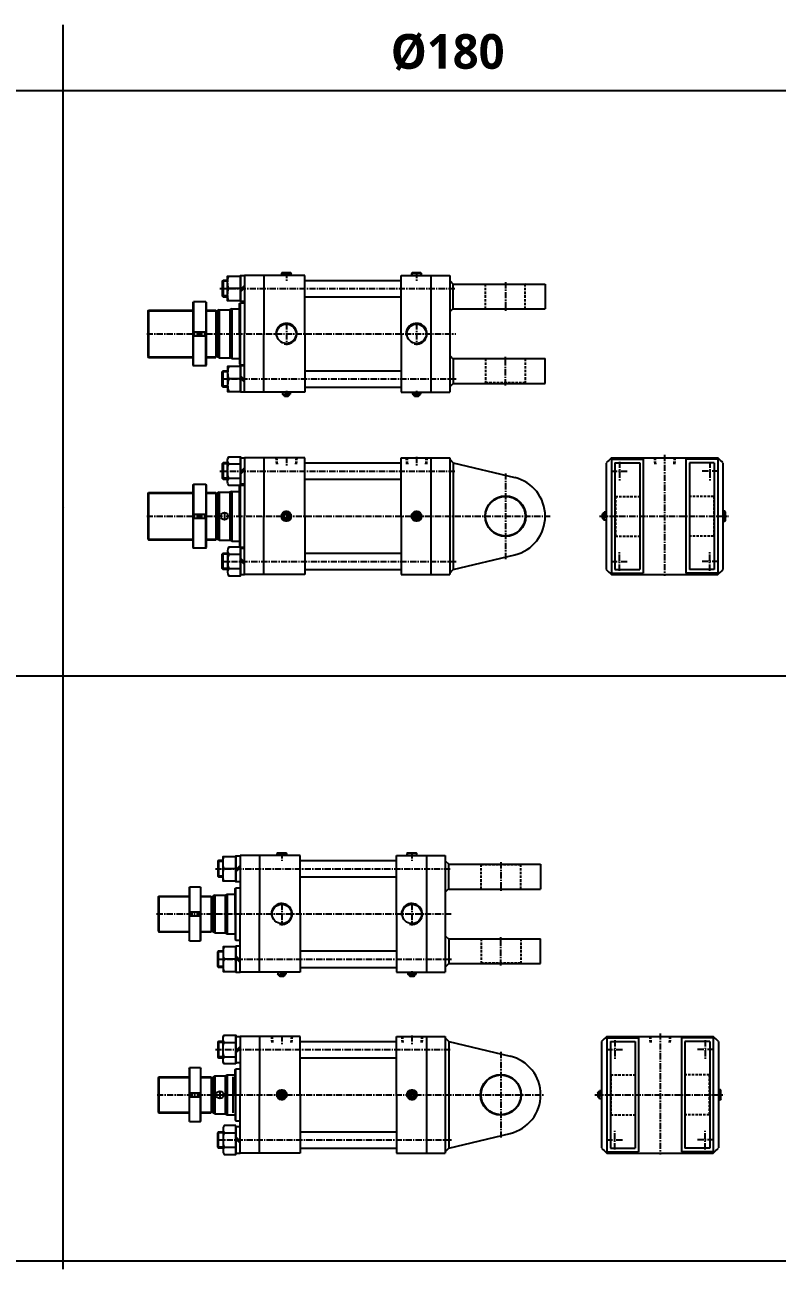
# Model space of a CAD drawing. Extents: x -819 to 29893, y -8942 to 9886.
# Drawn here: x 3828 to 5342, y -17 to 2488 of the extents above; entities that cross this region are included whole.
import ezdxf

# ---------------------------------------------------------------- set-up
doc = ezdxf.new("R2010")
doc.units = 0
doc.header["$LTSCALE"] = 10
doc.header["$MEASUREMENT"] = 0
for name, pattern in [('CENTER', [2, 1.25, -0.25, 0.25, -0.25]), ('CENTERX2', [4, 2.5, -0.5, 0.5, -0.5]), ('HIDDENX2', [0.75, 0.5, -0.25])]:
    doc.linetypes.add(name, pattern=pattern)
doc.layers.get('0').update_dxf_attribs({"linetype": 'CONTINUOUS'})
for name, color, linetype in [('CEN', 1, 'CENTERX2'), ('CENTER', 1, 'CENTER'), ('HID', 2, 'HIDDENX2'), ('ML', 7, 'CONTINUOUS'), ('THIN', 3, 'CONTINUOUS'), ('외형선', 3, 'CONTINUOUS')]:
    doc.layers.add(name, color=color, linetype=linetype)
doc.styles.add('문자', font='romans.shx')

msp = doc.modelspace()

# ---------------------------------------------------------------- linework, layer by layer
for p, q in [((3904.9, -17), (3904.9, 2488.3)), ((8900.8, 2355.7), (-0.5, 2355.7)), ((0, 1177.9), (8901.3, 1177.9)), ((0, 0), (8900.8, 0))]:
    msp.add_line(p, q)
msp.add_arc((3905.4, 1515.6), 0.5, 180, 270)
at = {"layer": 'CEN', "color": 1, "linetype": 'CENTER'}
for p, q in [((4794.8, 1970.3), (4794.8, 1912.3)), ((4794.8, 1762.3), (4794.8, 1820.3)), ((4794.8, 1585.3), (4794.8, 1412.7)), ((4785.6, 802.1), (4785.6, 744.1)), ((4785.6, 594.1), (4785.6, 652.1)), ((4785.6, 420.3), (4785.6, 247.7))]:
    msp.add_line(p, q, dxfattribs=at)
at = {"layer": 'CENTER'}
for p, q in [((5024.1, 1608.7), (5024.1, 1571.2)), ((5206.1, 1608.7), (5206.1, 1571.2)), ((5007, 1590), (5041.3, 1590)), ((5223.3, 1590), (5189, 1590)), ((5007, 1408), (5041.3, 1408)), ((5024.1, 1389.2), (5024.1, 1426.7)), ((5223.3, 1408), (5189, 1408)), ((5206.1, 1389.2), (5206.1, 1426.7)), ((5014.9, 443.8), (5014.9, 406.2)), ((5196.9, 443.8), (5196.9, 406.2)), ((4997.8, 425), (5032.1, 425)), ((5214.1, 425), (5179.8, 425)), ((5014.9, 224.2), (5014.9, 261.8)), ((5196.9, 224.2), (5196.9, 261.8)), ((4997.8, 243), (5032.1, 243)), ((5214.1, 243), (5179.8, 243))]:
    msp.add_line(p, q, dxfattribs=at)
at = {"layer": 'HID'}
for p, q in [((4753.8, 1966.3), (4754.8, 1965.3)), ((4834.8, 1965.3), (4754.8, 1965.3)), ((4754.8, 1916.3), (4754.8, 1965.3)), ((4835.8, 1966.3), (4834.8, 1965.3)), ((4834.8, 1916.3), (4834.8, 1965.3)), ((4754.8, 1816.3), (4754.8, 1767.3)), ((4834.8, 1816.3), (4834.8, 1767.3)), ((4753.8, 1766.3), (4754.8, 1767.3)), ((4834.8, 1767.3), (4754.8, 1767.3)), ((4835.8, 1766.3), (4834.8, 1767.3)), ((4332.8, 1616.5), (4334, 1602.5)), ((4334.3, 1616.5), (4335.5, 1602.5)), ((4373.3, 1616.5), (4372, 1602.5)), ((4374.7, 1616.5), (4373.5, 1602.5)), ((4594.8, 1616.5), (4596, 1602.5)), ((4596.3, 1616.5), (4597.5, 1602.5)), ((4635.3, 1616.5), (4634, 1602.5)), ((4636.7, 1616.5), (4635.5, 1602.5)), ((5094.2, 1616.5), (5095.4, 1602.5)), ((5095.7, 1616.5), (5096.9, 1602.5)), ((5134.6, 1616.5), (5133.4, 1602.5)), ((5136.1, 1616.5), (5134.9, 1602.5)), ((5015.1, 1540), (5016.1, 1539)), ((5016.1, 1539), (5016.1, 1459)), ((5016.1, 1539), (5065.1, 1539)), ((5214.1, 1539), (5165.1, 1539)), ((5215.1, 1540), (5214.1, 1539)), ((5214.1, 1539), (5214.1, 1459)), ((5015.1, 1458), (5016.1, 1459)), ((5016.1, 1459), (5065.1, 1459)), ((5214.1, 1459), (5165.1, 1459)), ((5215.1, 1458), (5214.1, 1459)), ((4744.6, 798.1), (4745.6, 797.1)), ((4825.6, 797.1), (4745.6, 797.1)), ((4745.6, 748.1), (4745.6, 797.1)), ((4826.6, 798.1), (4825.6, 797.1)), ((4825.6, 748.1), (4825.6, 797.1)), ((4745.6, 648.1), (4745.6, 599.1)), ((4825.6, 648.1), (4825.6, 599.1)), ((4744.6, 598.1), (4745.6, 599.1)), ((4825.6, 599.1), (4745.6, 599.1)), ((4826.6, 598.1), (4825.6, 599.1)), ((4323.6, 451.5), (4324.8, 437.5)), ((4325.1, 451.5), (4326.3, 437.5)), ((4364.1, 451.5), (4362.8, 437.5)), ((4365.5, 451.5), (4364.3, 437.5)), ((4585.6, 451.5), (4586.8, 437.5)), ((4587.1, 451.5), (4588.3, 437.5)), ((4626.1, 451.5), (4624.8, 437.5)), ((4627.5, 451.5), (4626.3, 437.5)), ((5085, 451.5), (5086.2, 437.5)), ((5086.5, 451.5), (5087.7, 437.5)), ((5125.4, 451.5), (5124.2, 437.5)), ((5126.9, 451.5), (5125.7, 437.5)), ((5005.9, 375), (5006.9, 374)), ((5006.9, 374), (5006.9, 294)), ((5006.9, 374), (5055.9, 374)), ((5204.9, 374), (5155.9, 374)), ((5205.9, 375), (5204.9, 374)), ((5204.9, 374), (5204.9, 294)), ((5005.9, 293), (5006.9, 294)), ((5006.9, 294), (5055.9, 294)), ((5204.9, 294), (5155.9, 294)), ((5205.9, 293), (5204.9, 294))]:
    msp.add_line(p, q, dxfattribs=at)
at = {"layer": 'ML'}
for p, q in [((4269.8, 1983.8), (4269.8, 1866.3)), ((4390.8, 1983.8), (4269.8, 1983.8)), ((4308.8, 1983.8), (4308.8, 1866.3)), ((4344.8, 1988.8), (4343.8, 1987.8)), ((4363.8, 1987.8), (4343.8, 1987.8)), ((4343.8, 1987.8), (4343.8, 1983.8)), ((4362.8, 1988.8), (4344.8, 1988.8)), ((4362.8, 1988.8), (4363.8, 1987.8)), ((4363.8, 1983.8), (4363.8, 1987.8)), ((4390.8, 1866.3), (4390.8, 1983.8)), ((4584.8, 1866.3), (4584.8, 1983.8)), ((4584.8, 1983.8), (4644.8, 1983.8)), ((4606.8, 1988.8), (4605.8, 1987.8)), ((4625.8, 1987.8), (4605.8, 1987.8)), ((4605.8, 1987.8), (4605.8, 1983.8)), ((4624.8, 1988.8), (4606.8, 1988.8)), ((4624.8, 1988.8), (4625.8, 1987.8)), ((4625.8, 1983.8), (4625.8, 1987.8)), ((4644.8, 1983.8), (4644.8, 1748.8)), ((4644.8, 1983.8), (4682.8, 1983.8)), ((4682.8, 1983.8), (4682.8, 1748.8)), ((4226.7, 1973.8), (4226.7, 1940.8)), ((4261.6, 1957.3), (4237.8, 1957.3)), ((4261.6, 1955.5), (4269.8, 1963.7)), ((4261.6, 1950.9), (4269.8, 1959.1)), ((4390.8, 1973.8), (4584.8, 1973.8)), ((4682.8, 1973.3), (4689.8, 1966.3)), ((4689.8, 1966.3), (4874.8, 1966.3)), ((4689.8, 1916.3), (4689.8, 1966.3)), ((4874.8, 1966.3), (4874.8, 1916.3)), ((4165.8, 1929.3), (4166.8, 1930.3)), ((4165.8, 1929.3), (4165.8, 1803.3)), ((4166.8, 1930.3), (4166.8, 1870.3)), ((4191.8, 1930.3), (4166.8, 1930.3)), ((4191.8, 1930.3), (4191.8, 1870.3)), ((4191.8, 1930.3), (4192.8, 1929.3)), ((4192.8, 1803.3), (4192.8, 1929.3)), ((4390.8, 1940.8), (4584.8, 1940.8)), ((4074.8, 1912.3), (4076.3, 1913.8)), ((4074.8, 1912.3), (4074.8, 1820.3)), ((4076.3, 1913.8), (4076.3, 1818.8)), ((4076.3, 1913.8), (4165.8, 1913.8)), ((4192.8, 1913.8), (4211.8, 1913.8)), ((4211.8, 1913.8), (4211.8, 1818.8)), ((4211.8, 1912.3), (4214.8, 1912.3)), ((4218.8, 1914.8), (4214.8, 1912.5)), ((4214.8, 1912.5), (4214.8, 1820.1)), ((4218.8, 1914.8), (4239.8, 1914.8)), ((4218.8, 1914.8), (4218.8, 1817.8)), ((4243.8, 1916.3), (4239.8, 1914.8)), ((4239.8, 1914.8), (4239.8, 1817.8)), ((4243.8, 1916.3), (4243.8, 1816.3)), ((4243.8, 1916.3), (4259.8, 1916.3)), ((4259.8, 1927.3), (4260.9, 1928.5)), ((4259.8, 1866.3), (4259.8, 1927.3)), ((4261.3, 1804.2), (4261.3, 1928.5)), ((4261.6, 1928.8), (4269.8, 1928.8)), ((4682.8, 1910.3), (4689.8, 1917.3)), ((4689.8, 1916.3), (4874.8, 1916.3)), ((4165.8, 1870.3), (4192.8, 1870.3)), ((4165.8, 1862.3), (4192.8, 1862.3)), ((4166.8, 1802.3), (4166.8, 1862.3)), ((4191.8, 1802.3), (4191.8, 1862.3)), ((4259.8, 1866.3), (4259.8, 1805.3)), ((4269.8, 1748.8), (4269.8, 1866.3)), ((4308.8, 1748.8), (4308.8, 1866.3)), ((4390.8, 1866.3), (4390.8, 1748.8)), ((4584.8, 1866.3), (4584.8, 1748.8)), ((4074.8, 1820.3), (4076.3, 1818.8)), ((4076.3, 1818.8), (4165.8, 1818.8)), ((4192.8, 1818.8), (4211.8, 1818.8)), ((4211.8, 1820.3), (4214.8, 1820.3)), ((4218.8, 1817.8), (4214.8, 1820.1)), ((4218.8, 1817.8), (4239.8, 1817.8)), ((4243.8, 1816.3), (4239.8, 1817.8)), ((4243.8, 1816.3), (4259.8, 1816.3)), ((4259.8, 1805.3), (4260.9, 1804.2)), ((4261.6, 1803.8), (4269.8, 1803.8)), ((4682.8, 1822.3), (4689.8, 1815.3)), ((4689.8, 1816.3), (4874.8, 1816.3)), ((4689.8, 1816.3), (4689.8, 1766.3)), ((4874.8, 1766.3), (4874.8, 1816.3)), ((4165.8, 1803.3), (4166.8, 1802.3)), ((4166.8, 1802.3), (4191.8, 1802.3)), ((4191.8, 1802.3), (4192.8, 1803.3)), ((4226.7, 1758.8), (4226.7, 1791.8)), ((4261.6, 1781.7), (4269.8, 1773.5)), ((4390.8, 1791.8), (4584.8, 1791.8)), ((4261.6, 1775.3), (4237.8, 1775.3)), ((4261.6, 1777.1), (4269.8, 1768.9)), ((4390.8, 1758.8), (4584.8, 1758.8)), ((4682.8, 1759.3), (4689.8, 1766.3)), ((4689.8, 1766.3), (4874.8, 1766.3)), ((4390.8, 1748.8), (4269.8, 1748.8)), ((4390.8, 1748.8), (4308.8, 1748.8)), ((4345.8, 1748.8), (4345.8, 1744.8)), ((4346.8, 1743.8), (4345.8, 1744.8)), ((4345.8, 1744.8), (4352.5, 1744.8)), ((4346.8, 1743.8), (4360.8, 1743.8)), ((4348.8, 1743.8), (4348.8, 1741.8)), ((4348.8, 1741.8), (4358.8, 1741.8)), ((4349.8, 1740.8), (4348.8, 1741.8)), ((4349.8, 1740.8), (4357.8, 1740.8)), ((4352.5, 1743.8), (4352.5, 1748.8)), ((4355.1, 1743.8), (4355.1, 1748.8)), ((4361.8, 1744.8), (4355.1, 1744.8)), ((4357.8, 1740.8), (4358.8, 1741.8)), ((4358.8, 1743.8), (4358.8, 1741.8)), ((4360.8, 1743.8), (4361.8, 1744.8)), ((4361.8, 1748.8), (4361.8, 1744.8)), ((4584.8, 1748.8), (4644.8, 1748.8)), ((4607.8, 1748.8), (4607.8, 1744.8)), ((4607.8, 1744.8), (4614.5, 1744.8)), ((4608.8, 1743.8), (4607.8, 1744.8)), ((4608.8, 1743.8), (4622.8, 1743.8)), ((4610.8, 1743.8), (4610.8, 1741.8)), ((4610.8, 1741.8), (4620.8, 1741.8)), ((4611.8, 1740.8), (4610.8, 1741.8)), ((4611.8, 1740.8), (4619.8, 1740.8)), ((4614.5, 1743.8), (4614.5, 1748.8)), ((4617.1, 1743.8), (4617.1, 1748.8)), ((4623.8, 1744.8), (4617.1, 1744.8)), ((4619.8, 1740.8), (4620.8, 1741.8)), ((4620.8, 1743.8), (4620.8, 1741.8)), ((4622.8, 1743.8), (4623.8, 1744.8)), ((4623.8, 1748.8), (4623.8, 1744.8)), ((4644.8, 1748.8), (4682.8, 1748.8)), ((4226.7, 1606.5), (4226.7, 1573.5)), ((4235.6, 1568.3), (4235.6, 1611.6)), ((4237.8, 1604.4), (4261.6, 1604.4)), ((4390.8, 1616.5), (4269.8, 1616.5)), ((4308.8, 1616.5), (4308.8, 1499)), ((4390.8, 1499), (4390.8, 1616.5)), ((4390.8, 1606.5), (4584.8, 1606.5)), ((4584.8, 1616.5), (4644.8, 1616.5)), ((4584.8, 1499), (4584.8, 1616.5)), ((4644.8, 1616.5), (4644.8, 1381.5)), ((4644.8, 1616.5), (4682.8, 1616.5)), ((4682.8, 1616.5), (4682.8, 1381.5)), ((4682.8, 1613.5), (4689.8, 1606.5)), ((4689.8, 1606.5), (4689.8, 1391.5)), ((4689.8, 1606.5), (4813.5, 1576.8)), ((4997.6, 1606.1), (4997.6, 1391.9)), ((5008, 1616.5), (5024.1, 1616.5)), ((5008.1, 1613.5), (5008.1, 1384.5)), ((5008.1, 1613.5), (5072.1, 1613.5)), ((5015.1, 1606.5), (5015.1, 1391.5)), ((5015.1, 1606.5), (5065.1, 1606.5)), ((5024.1, 1616.5), (5206.1, 1616.5)), ((5065.1, 1606.5), (5065.1, 1391.5)), ((5072.1, 1613.5), (5072.1, 1384.5)), ((5158.1, 1613.5), (5158.1, 1384.5)), ((5222.1, 1613.5), (5158.1, 1613.5)), ((5165.1, 1606.5), (5165.1, 1391.5)), ((5215.1, 1606.5), (5165.1, 1606.5)), ((5206.1, 1616.5), (5222.2, 1616.5)), ((5215.1, 1606.5), (5215.1, 1391.5)), ((5222.1, 1613.5), (5222.1, 1384.5)), ((5232.6, 1606.1), (5232.6, 1391.9)), ((4261.6, 1588.2), (4269.8, 1596.4)), ((4261.6, 1583.6), (4269.8, 1591.8)), ((4165.8, 1562), (4166.8, 1563)), ((4165.8, 1562), (4165.8, 1436)), ((4191.8, 1563), (4166.8, 1563)), ((4166.8, 1563), (4166.8, 1503)), ((4191.8, 1563), (4192.8, 1562)), ((4191.8, 1563), (4191.8, 1503)), ((4192.8, 1436), (4192.8, 1562)), ((4237.8, 1575.5), (4261.6, 1575.5)), ((4259.8, 1560), (4260.9, 1561.1)), ((4259.8, 1499), (4259.8, 1560)), ((4261.3, 1436.8), (4261.3, 1561.1)), ((4261.6, 1561.5), (4269.8, 1561.5)), ((4390.8, 1573.5), (4584.8, 1573.5)), ((4074.8, 1545), (4076.3, 1546.5)), ((4074.8, 1545), (4074.8, 1453)), ((4075.3, 1545.5), (4165.8, 1545.5)), ((4076.3, 1546.5), (4165.8, 1546.5)), ((4076.3, 1546.5), (4076.3, 1451.5)), ((4192.8, 1546.5), (4211.8, 1546.5)), ((4192.8, 1545.5), (4211.8, 1545.5)), ((4211.8, 1546.5), (4211.8, 1451.5)), ((4211.8, 1545), (4214.8, 1545)), ((4218.8, 1547.5), (4214.8, 1545.2)), ((4214.8, 1545.2), (4214.8, 1452.8)), ((4218.8, 1547.5), (4239.8, 1547.5)), ((4218.8, 1547.5), (4218.8, 1450.5)), ((4243.8, 1549), (4239.8, 1547.5)), ((4239.8, 1547.5), (4239.8, 1450.5)), ((4243.8, 1549), (4243.8, 1449)), ((4243.8, 1549), (4259.8, 1549)), ((4229.3, 1507.2), (4229.3, 1490.7)), ((4352.5, 1506.9), (4345.9, 1500.3)), ((4355.1, 1506.9), (4361.7, 1500.3)), ((4614.5, 1506.9), (4607.9, 1500.3)), ((4617.1, 1506.9), (4623.7, 1500.3)), ((4165.8, 1503), (4192.8, 1503)), ((4165.8, 1495), (4192.8, 1495)), ((4166.8, 1435), (4166.8, 1495)), ((4191.8, 1435), (4191.8, 1495)), ((4259.8, 1499), (4259.8, 1438)), ((4308.8, 1381.5), (4308.8, 1499)), ((4345.9, 1497.7), (4352.5, 1491.1)), ((4361.7, 1497.7), (4355.1, 1491.1)), ((4390.8, 1499), (4390.8, 1381.5)), ((4584.8, 1499), (4584.8, 1381.5)), ((4607.9, 1497.7), (4614.5, 1491.1)), ((4623.7, 1497.7), (4617.1, 1491.1)), ((4074.8, 1453), (4076.3, 1451.5)), ((4075.3, 1452.5), (4165.8, 1452.5)), ((4076.3, 1451.5), (4165.8, 1451.5)), ((4165.8, 1436), (4166.8, 1435)), ((4166.8, 1435), (4191.8, 1435)), ((4191.8, 1435), (4192.8, 1436)), ((4192.8, 1452.5), (4211.8, 1452.5)), ((4192.8, 1451.5), (4211.8, 1451.5)), ((4211.8, 1453), (4214.8, 1453)), ((4218.8, 1450.5), (4214.8, 1452.8)), ((4218.8, 1450.5), (4239.8, 1450.5)), ((4235.6, 1429.6), (4235.6, 1386.3)), ((4243.8, 1449), (4239.8, 1450.5)), ((4243.8, 1449), (4259.8, 1449)), ((4259.8, 1438), (4260.9, 1436.8)), ((4261.6, 1436.5), (4269.8, 1436.5)), ((4226.7, 1391.5), (4226.7, 1424.5)), ((4237.8, 1422.4), (4261.6, 1422.4)), ((4261.6, 1414.4), (4269.8, 1406.2)), ((4261.6, 1409.8), (4269.8, 1401.6)), ((4390.8, 1424.5), (4584.8, 1424.5)), ((4689.8, 1391.5), (4813.5, 1421.2)), ((4237.8, 1393.5), (4261.6, 1393.5)), ((4390.8, 1381.5), (4269.8, 1381.5)), ((4390.8, 1381.5), (4308.8, 1381.5)), ((4390.8, 1391.5), (4584.8, 1391.5)), ((4584.8, 1381.5), (4644.8, 1381.5)), ((4644.8, 1381.5), (4682.8, 1381.5)), ((4682.8, 1384.5), (4689.8, 1391.5)), ((5008, 1381.5), (5024.1, 1381.5)), ((5008.1, 1384.5), (5072.1, 1384.5)), ((5015.1, 1391.5), (5065.1, 1391.5)), ((5024.1, 1381.5), (5206.1, 1381.5)), ((5222.1, 1384.5), (5158.1, 1384.5)), ((5215.1, 1391.5), (5165.1, 1391.5)), ((5206.1, 1381.5), (5222.2, 1381.5)), ((4217.5, 805.6), (4217.5, 772.6)), ((4260.6, 815.6), (4260.6, 698.1)), ((4381.6, 815.6), (4260.6, 815.6)), ((4299.6, 815.6), (4299.6, 698.1)), ((4335.6, 820.6), (4334.6, 819.6)), ((4354.6, 819.6), (4334.6, 819.6)), ((4334.6, 819.6), (4334.6, 815.6)), ((4353.6, 820.6), (4335.6, 820.6)), ((4353.6, 820.6), (4354.6, 819.6)), ((4354.6, 815.6), (4354.6, 819.6)), ((4381.6, 698.1), (4381.6, 815.6)), ((4381.6, 805.6), (4575.6, 805.6)), ((4575.6, 698.1), (4575.6, 815.6)), ((4575.6, 815.6), (4635.6, 815.6)), ((4597.6, 820.6), (4596.6, 819.6)), ((4616.6, 819.6), (4596.6, 819.6)), ((4596.6, 819.6), (4596.6, 815.6)), ((4615.6, 820.6), (4597.6, 820.6)), ((4615.6, 820.6), (4616.6, 819.6)), ((4616.6, 815.6), (4616.6, 819.6)), ((4635.6, 815.6), (4635.6, 580.6)), ((4635.6, 815.6), (4673.6, 815.6)), ((4673.6, 815.6), (4673.6, 580.6)), ((4673.6, 805.1), (4680.6, 798.1)), ((4252.4, 789.1), (4228.6, 789.1)), ((4252.4, 787.3), (4260.6, 795.5)), ((4252.4, 782.7), (4260.6, 790.9)), ((4680.6, 798.1), (4865.6, 798.1)), ((4680.6, 748.1), (4680.6, 798.1)), ((4865.6, 798.1), (4865.6, 748.1)), ((4158, 751.1), (4159, 752.1)), ((4159, 752.1), (4159, 702.1)), ((4181, 752.1), (4159, 752.1)), ((4181, 752.1), (4181, 702.1)), ((4181, 752.1), (4182, 751.1)), ((4381.6, 772.6), (4575.6, 772.6)), ((4095.6, 732.6), (4097.1, 734.1)), ((4095.6, 732.6), (4095.6, 663.6)), ((4096.1, 733.1), (4158, 733.1)), ((4097.1, 734.1), (4097.1, 662.1)), ((4097.1, 734.1), (4158, 734.1)), ((4158, 751.1), (4158, 645.1)), ((4182, 645.1), (4182, 751.1)), ((4182, 734.1), (4202.6, 734.1)), ((4182, 733.1), (4202.6, 733.1)), ((4202.6, 734.1), (4202.6, 662.1)), ((4202.6, 732.6), (4205.6, 732.6)), ((4209.6, 736.1), (4205.6, 733.8)), ((4205.6, 733.8), (4205.6, 662.4)), ((4209.6, 736.1), (4209.6, 660.1)), ((4209.6, 736.1), (4230.6, 736.1)), ((4230.6, 736.1), (4234.6, 738.1)), ((4230.6, 736.1), (4230.6, 660.1)), ((4234.6, 738.1), (4234.6, 658.1)), ((4234.6, 738.1), (4250.6, 738.1)), ((4250.6, 749.1), (4252.1, 750.6)), ((4250.6, 698.1), (4250.6, 749.1)), ((4252.1, 645.6), (4252.1, 750.6)), ((4252.1, 750.6), (4260.6, 750.6)), ((4673.6, 742.1), (4680.6, 749.1)), ((4680.6, 748.1), (4865.6, 748.1)), ((4158, 702.1), (4182, 702.1)), ((4158, 694.1), (4182, 694.1)), ((4159, 644.1), (4159, 694.1)), ((4181, 644.1), (4181, 694.1)), ((4250.6, 698.1), (4250.6, 647.1)), ((4260.6, 580.6), (4260.6, 698.1)), ((4299.6, 580.6), (4299.6, 698.1)), ((4381.6, 698.1), (4381.6, 580.6)), ((4575.6, 698.1), (4575.6, 580.6)), ((4095.6, 663.6), (4097.1, 662.1)), ((4097.1, 662.1), (4158, 662.1)), ((4182, 662.1), (4202.6, 662.1)), ((4202.6, 663.6), (4205.6, 663.6)), ((4209.6, 660.1), (4205.6, 662.4)), ((4209.6, 660.1), (4230.6, 660.1)), ((4230.6, 660.1), (4234.6, 658.1)), ((4234.6, 658.1), (4250.6, 658.1)), ((4673.6, 654.1), (4680.6, 647.1)), ((4159, 644.1), (4158, 645.1)), ((4159, 644.1), (4181, 644.1)), ((4181, 644.1), (4182, 645.1)), ((4250.6, 647.1), (4252.1, 645.6)), ((4252.1, 645.6), (4260.6, 645.6)), ((4680.6, 648.1), (4865.6, 648.1)), ((4680.6, 648.1), (4680.6, 598.1)), ((4865.6, 598.1), (4865.6, 648.1)), ((4217.5, 590.6), (4217.5, 623.6)), ((4252.4, 607.1), (4228.6, 607.1)), ((4252.4, 613.5), (4260.6, 605.3)), ((4252.4, 608.9), (4260.6, 600.7)), ((4381.6, 623.6), (4575.6, 623.6)), ((4381.6, 580.6), (4260.6, 580.6)), ((4381.6, 580.6), (4299.6, 580.6)), ((4336.6, 580.6), (4336.6, 576.6)), ((4337.6, 575.6), (4336.6, 576.6)), ((4336.6, 576.6), (4343.3, 576.6)), ((4343.3, 575.6), (4343.3, 580.6)), ((4345.9, 575.6), (4345.9, 580.6)), ((4352.6, 576.6), (4345.9, 576.6)), ((4351.6, 575.6), (4352.6, 576.6)), ((4352.6, 580.6), (4352.6, 576.6)), ((4381.6, 590.6), (4575.6, 590.6)), ((4575.6, 580.6), (4635.6, 580.6)), ((4598.6, 580.6), (4598.6, 576.6)), ((4598.6, 576.6), (4605.3, 576.6)), ((4599.6, 575.6), (4598.6, 576.6)), ((4605.3, 575.6), (4605.3, 580.6)), ((4607.9, 575.6), (4607.9, 580.6)), ((4614.6, 576.6), (4607.9, 576.6)), ((4613.6, 575.6), (4614.6, 576.6)), ((4614.6, 580.6), (4614.6, 576.6)), ((4635.6, 580.6), (4673.6, 580.6)), ((4673.6, 591.1), (4680.6, 598.1)), ((4680.6, 598.1), (4865.6, 598.1)), ((4337.6, 575.6), (4351.6, 575.6)), ((4339.6, 575.6), (4339.6, 573.6)), ((4339.6, 573.6), (4349.6, 573.6)), ((4340.6, 572.6), (4339.6, 573.6)), ((4340.6, 572.6), (4348.6, 572.6)), ((4348.6, 572.6), (4349.6, 573.6)), ((4349.6, 575.6), (4349.6, 573.6)), ((4599.6, 575.6), (4613.6, 575.6)), ((4601.6, 575.6), (4601.6, 573.6)), ((4601.6, 573.6), (4611.6, 573.6)), ((4602.6, 572.6), (4601.6, 573.6)), ((4602.6, 572.6), (4610.6, 572.6)), ((4610.6, 572.6), (4611.6, 573.6)), ((4611.6, 575.6), (4611.6, 573.6)), ((4381.6, 451.5), (4260.6, 451.5)), ((4260.6, 451.5), (4260.6, 334)), ((4299.6, 451.5), (4299.6, 334)), ((4381.6, 334), (4381.6, 451.5)), ((4575.6, 451.5), (4635.6, 451.5)), ((4575.6, 334), (4575.6, 451.5)), ((4635.6, 451.5), (4635.6, 216.5)), ((4635.6, 451.5), (4673.6, 451.5)), ((4673.6, 451.5), (4673.6, 216.5)), ((4998.8, 451.5), (5014.9, 451.5)), ((5014.9, 451.5), (5196.9, 451.5)), ((5196.9, 451.5), (5213.1, 451.5)), ((4217.5, 441.5), (4217.5, 408.5)), ((4226.4, 403.3), (4226.4, 446.6)), ((4228.6, 439.4), (4252.4, 439.4)), ((4252.4, 423.2), (4260.6, 431.4)), ((4252.4, 418.6), (4260.6, 426.8)), ((4381.6, 441.5), (4575.6, 441.5)), ((4673.6, 448.5), (4680.6, 441.5)), ((4680.6, 441.5), (4680.6, 226.5)), ((4680.6, 441.5), (4804.3, 411.8)), ((4988.4, 441.1), (4988.4, 226.9)), ((4998.9, 448.5), (4998.9, 219.5)), ((4998.9, 448.5), (5062.9, 448.5)), ((5005.9, 441.5), (5005.9, 226.5)), ((5005.9, 441.5), (5055.9, 441.5)), ((5055.9, 441.5), (5055.9, 226.5)), ((5062.9, 448.5), (5062.9, 219.5)), ((5148.9, 448.5), (5148.9, 219.5)), ((5212.9, 448.5), (5148.9, 448.5)), ((5155.9, 441.5), (5155.9, 226.5)), ((5205.9, 441.5), (5155.9, 441.5)), ((5205.9, 441.5), (5205.9, 226.5)), ((5212.9, 448.5), (5212.9, 219.5)), ((5223.4, 441.1), (5223.4, 226.9)), ((4228.6, 410.6), (4252.4, 410.6)), ((4381.6, 408.5), (4575.6, 408.5)), ((4158, 387), (4159, 388)), ((4158, 387), (4158, 281)), ((4181, 388), (4159, 388)), ((4159, 388), (4159, 338)), ((4181, 388), (4182, 387)), ((4181, 388), (4181, 338)), ((4182, 281), (4182, 387)), ((4250.6, 385), (4252.1, 386.5)), ((4250.6, 334), (4250.6, 385)), ((4252.1, 281.5), (4252.1, 386.5)), ((4252.1, 386.5), (4260.6, 386.5)), ((4095.6, 368.5), (4097.1, 370)), ((4095.6, 368.5), (4095.6, 299.5)), ((4096.1, 369), (4158, 369)), ((4097.1, 370), (4158, 370)), ((4097.1, 370), (4097.1, 298)), ((4182, 370), (4202.6, 370)), ((4182, 369), (4202.6, 369)), ((4202.6, 370), (4202.6, 298)), ((4202.6, 368.5), (4205.6, 368.5)), ((4209.6, 372), (4205.6, 369.7)), ((4205.6, 369.7), (4205.6, 298.3)), ((4209.6, 372), (4209.6, 296)), ((4209.6, 372), (4230.6, 372)), ((4230.6, 372), (4234.6, 374)), ((4230.6, 372), (4230.6, 296)), ((4234.6, 374), (4234.6, 294)), ((4234.6, 374), (4250.6, 374)), ((4245.9, 370.1), (4245.9, 297.9)), ((4158, 338), (4182, 338)), ((4158, 330), (4182, 330)), ((4159, 280), (4159, 330)), ((4181, 280), (4181, 330)), ((4220.1, 342.2), (4220.1, 325.7)), ((4250.6, 334), (4250.6, 283)), ((4260.6, 216.5), (4260.6, 334)), ((4299.6, 216.5), (4299.6, 334)), ((4343.3, 341.9), (4336.7, 335.3)), ((4336.7, 332.7), (4343.3, 326.1)), ((4345.9, 341.9), (4352.5, 335.3)), ((4352.5, 332.7), (4345.9, 326.1)), ((4381.6, 334), (4381.6, 216.5)), ((4575.6, 334), (4575.6, 216.5)), ((4605.3, 341.9), (4598.7, 335.3)), ((4598.7, 332.7), (4605.3, 326.1)), ((4607.9, 341.9), (4614.5, 335.3)), ((4614.5, 332.7), (4607.9, 326.1)), ((4980.4, 338), (4981.4, 339)), ((4980.4, 338), (4980.4, 330)), ((4980.4, 330), (4981.4, 329)), ((4983.4, 338.5), (4980.9, 338.5)), ((4983.4, 329.5), (4980.9, 329.5)), ((4983.4, 339), (4981.4, 339)), ((4981.4, 339), (4981.4, 329)), ((4983.4, 329), (4981.4, 329)), ((4983.4, 341), (4984.4, 342)), ((4983.4, 341), (4983.4, 327)), ((4983.4, 335.3), (4988.4, 335.3)), ((4983.4, 332.7), (4988.4, 332.7)), ((4983.4, 327), (4984.4, 326)), ((4988.4, 342), (4984.4, 342)), ((4984.4, 342), (4984.4, 335.3)), ((4984.4, 326), (4984.4, 332.7)), ((4988.4, 326), (4984.4, 326)), ((4095.6, 299.5), (4097.1, 298)), ((4096.1, 299), (4158, 299)), ((4097.1, 298), (4158, 298)), ((4159, 280), (4158, 281)), ((4159, 280), (4181, 280)), ((4181, 280), (4182, 281)), ((4182, 299), (4202.6, 299)), ((4182, 298), (4202.6, 298)), ((4202.6, 299.5), (4205.6, 299.5)), ((4209.6, 296), (4205.6, 298.3)), ((4209.6, 296), (4230.6, 296)), ((4230.6, 296), (4234.6, 294)), ((4234.6, 294), (4250.6, 294)), ((4250.6, 283), (4252.1, 281.5)), ((4252.1, 281.5), (4260.6, 281.5)), ((4217.5, 226.5), (4217.5, 259.5)), ((4226.4, 264.6), (4226.4, 221.3)), ((4228.6, 257.4), (4252.4, 257.4)), ((4381.6, 259.5), (4575.6, 259.5)), ((4680.6, 226.5), (4804.3, 256.2)), ((4228.6, 228.6), (4252.4, 228.6)), ((4252.4, 249.4), (4260.6, 241.2)), ((4252.4, 244.8), (4260.6, 236.6)), ((4381.6, 226.5), (4575.6, 226.5)), ((4673.6, 219.5), (4680.6, 226.5)), ((5005.9, 226.5), (5055.9, 226.5)), ((5205.9, 226.5), (5155.9, 226.5)), ((4381.6, 216.5), (4260.6, 216.5)), ((4381.6, 216.5), (4299.6, 216.5)), ((4575.6, 216.5), (4635.6, 216.5)), ((4635.6, 216.5), (4673.6, 216.5)), ((4998.8, 216.5), (5014.9, 216.5)), ((4998.9, 219.5), (5062.9, 219.5)), ((5014.9, 216.5), (5196.9, 216.5)), ((5212.9, 219.5), (5148.9, 219.5)), ((5196.9, 216.5), (5213.1, 216.5))]:
    msp.add_line(p, q, dxfattribs=at)
at = {"layer": 'ML', "color": 2}
for p, q in [((4344.3, 1988.3), (4344.3, 1983.8)), ((4363.3, 1983.8), (4363.3, 1988.3)), ((4606.3, 1988.3), (4606.3, 1983.8)), ((4625.3, 1983.8), (4625.3, 1988.3)), ((4349.3, 1743.8), (4349.3, 1741.3)), ((4358.3, 1743.8), (4358.3, 1741.3)), ((4611.3, 1743.8), (4611.3, 1741.3)), ((4620.3, 1743.8), (4620.3, 1741.3)), ((4335.1, 820.1), (4335.1, 815.6)), ((4354.1, 815.6), (4354.1, 820.1)), ((4597.1, 820.1), (4597.1, 815.6)), ((4616.1, 815.6), (4616.1, 820.1)), ((4340.1, 575.6), (4340.1, 573.1)), ((4349.1, 575.6), (4349.1, 573.1)), ((4602.1, 575.6), (4602.1, 573.1)), ((4611.1, 575.6), (4611.1, 573.1))]:
    msp.add_line(p, q, dxfattribs=at)
at = {"layer": 'ML', "color": 1, "linetype": 'CENTER'}
for p, q in [((4353.8, 1887.3), (4353.8, 1845.4)), ((4615.8, 1887.3), (4615.8, 1845.4)), ((4353.8, 1751.1), (4353.8, 1739.6)), ((4615.8, 1751.1), (4615.8, 1739.6)), ((5115.1, 1622.6), (5115.1, 1378.9)), ((4353.8, 1510), (4353.8, 1488)), ((4615.8, 1510), (4615.8, 1488)), ((4983.9, 1499), (5244.3, 1499)), ((4344.6, 719.1), (4344.6, 677.2)), ((4606.6, 719.1), (4606.6, 677.2)), ((4344.6, 582.9), (4344.6, 571.4)), ((4606.6, 582.9), (4606.6, 571.4)), ((5105.9, 457.6), (5105.9, 213.9)), ((4344.6, 345), (4344.6, 323)), ((4606.6, 345), (4606.6, 323)), ((4974.7, 334), (5235.1, 334))]:
    msp.add_line(p, q, dxfattribs=at)
at = {"layer": 'ML', "color": 7}
for p in [(4269.8, 1616.5), (4269.8, 1381.5)]:
    msp.add_line(p, (4269.8, 1499), dxfattribs=at)
at = {"layer": 'ML', "color": 7, "linetype": 'Continuous'}
for p, q in [((4989.6, 1503), (4990.6, 1504)), ((4992.6, 1504), (4990.6, 1504)), ((4990.6, 1504), (4990.6, 1494)), ((4992.6, 1506), (4993.6, 1507)), ((4992.6, 1506), (4992.6, 1492)), ((4997.6, 1507), (4993.6, 1507)), ((4993.6, 1507), (4993.6, 1500.3)), ((5236.6, 1509), (5232.6, 1509)), ((5236.6, 1489), (5236.6, 1509)), ((5237.6, 1508), (5236.6, 1509)), ((5237.6, 1490), (5237.6, 1508)), ((4989.6, 1503), (4989.6, 1495)), ((4989.6, 1495), (4990.6, 1494)), ((4992.6, 1494), (4990.6, 1494)), ((4992.6, 1500.3), (4997.6, 1500.3)), ((4992.6, 1497.7), (4997.6, 1497.7)), ((4992.6, 1492), (4993.6, 1491)), ((4993.6, 1491), (4993.6, 1497.7)), ((4997.6, 1491), (4993.6, 1491)), ((5232.6, 1489), (5236.6, 1489)), ((5237.6, 1490), (5236.6, 1489)), ((5227.4, 344), (5223.4, 344)), ((5227.4, 324), (5227.4, 344)), ((5228.4, 343), (5227.4, 344)), ((5228.4, 325), (5228.4, 343)), ((5223.4, 324), (5227.4, 324)), ((5228.4, 325), (5227.4, 324))]:
    msp.add_line(p, q, dxfattribs=at)
at = {"layer": 'ML', "color": 2, "linetype": 'Continuous'}
for p, q in [((4992.6, 1503.5), (4990.1, 1503.5)), ((5237.1, 1508.5), (5232.6, 1508.5)), ((4992.6, 1494.5), (4990.1, 1494.5)), ((5232.6, 1489.5), (5237.1, 1489.5)), ((5227.9, 343.5), (5223.4, 343.5)), ((5223.4, 324.5), (5227.9, 324.5))]:
    msp.add_line(p, q, dxfattribs=at)
at = {"layer": 'ML'}
for points in [[(4261.6, 1932.3), (4235.6, 1932.3), (4235.6, 1982.3), (4261.6, 1982.3)], [(4261.6, 1800.3), (4235.6, 1800.3), (4235.6, 1750.3), (4261.6, 1750.3)], [(4252.4, 764.1), (4226.4, 764.1), (4226.4, 814.1), (4252.4, 814.1)], [(4252.4, 632.1), (4226.4, 632.1), (4226.4, 582.1), (4252.4, 582.1)]]:
    msp.add_lwpolyline(points, close=True, dxfattribs=at)
for points in [[(4237.8, 1932.3, -0.178633), (4237.8, 1957.3, -0.178633), (4237.8, 1982.3)], [(4237.8, 1800.3, 0.178633), (4237.8, 1775.3, 0.178633), (4237.8, 1750.3)], [(4261.6, 1561.1), (4237.8, 1561.1, -0.309401), (4237.8, 1575.5, -0.154701), (4237.8, 1604.4, -0.309401), (4237.8, 1618.8), (4261.6, 1618.8), (4261.6, 1561.1)], [(4261.6, 1436.8), (4237.8, 1436.8, 0.309401), (4237.8, 1422.4, 0.154701), (4237.8, 1393.5, 0.309401), (4237.8, 1379.1), (4261.6, 1379.1), (4261.6, 1436.8)], [(4228.6, 764.1, -0.178633), (4228.6, 789.1, -0.178633), (4228.6, 814.1)], [(4228.6, 632.1, 0.178633), (4228.6, 607.1, 0.178633), (4228.6, 582.1)], [(4252.4, 396.1), (4228.6, 396.1, -0.309401), (4228.6, 410.6, -0.154701), (4228.6, 439.4, -0.309401), (4228.6, 453.9), (4252.4, 453.9), (4252.4, 396.1)], [(4252.4, 271.9), (4228.6, 271.9, 0.309401), (4228.6, 257.4, 0.154701), (4228.6, 228.6, 0.309401), (4228.6, 214.1), (4252.4, 214.1), (4252.4, 271.9)]]:
    msp.add_lwpolyline(points, format="xyb", dxfattribs=at)
for points in [[(4269.8, 1983.6), (4269.8, 1931.1), (4261.6, 1931.1), (4261.6, 1983.6), (4269.8, 1983.6)], [(4235.6, 1973.8), (4226.7, 1973.8), (4224.8, 1971.9), (4224.8, 1942.7), (4226.7, 1940.8), (4235.6, 1940.8)], [(4235.6, 1758.8), (4226.7, 1758.8), (4224.8, 1760.7), (4224.8, 1789.9), (4226.7, 1791.8), (4235.6, 1791.8)], [(4269.8, 1749.1), (4269.8, 1801.6), (4261.6, 1801.6), (4261.6, 1749.1), (4269.8, 1749.1)], [(4235.6, 1606.5), (4226.7, 1606.5), (4224.8, 1604.6), (4224.8, 1575.4), (4226.7, 1573.5), (4235.6, 1573.5)], [(4269.8, 1616.2), (4269.8, 1563.7), (4261.6, 1563.7), (4261.6, 1616.2), (4269.8, 1616.2)], [(4269.8, 1381.7), (4269.8, 1434.2), (4261.6, 1434.2), (4261.6, 1381.7), (4269.8, 1381.7)], [(4235.6, 1391.5), (4226.7, 1391.5), (4224.8, 1393.4), (4224.8, 1422.6), (4226.7, 1424.5), (4235.6, 1424.5)], [(4226.4, 805.6), (4217.5, 805.6), (4215.6, 803.7), (4215.6, 774.5), (4217.5, 772.6), (4226.4, 772.6)], [(4260.6, 815.4), (4260.6, 762.9), (4252.4, 762.9), (4252.4, 815.4), (4260.6, 815.4)], [(4260.6, 580.9), (4260.6, 633.4), (4252.4, 633.4), (4252.4, 580.9), (4260.6, 580.9)], [(4226.4, 590.6), (4217.5, 590.6), (4215.6, 592.5), (4215.6, 621.7), (4217.5, 623.6), (4226.4, 623.6)], [(4260.6, 451.2), (4260.6, 398.7), (4252.4, 398.7), (4252.4, 451.2), (4260.6, 451.2)], [(4226.4, 441.5), (4217.5, 441.5), (4215.6, 439.6), (4215.6, 410.4), (4217.5, 408.5), (4226.4, 408.5)], [(4226.4, 226.5), (4217.5, 226.5), (4215.6, 228.4), (4215.6, 257.6), (4217.5, 259.5), (4226.4, 259.5)], [(4260.6, 216.7), (4260.6, 269.2), (4252.4, 269.2), (4252.4, 216.7), (4260.6, 216.7)]]:
    msp.add_lwpolyline(points, dxfattribs=at)
for centre, radius in [((4353.8, 1866.3), 19.5), ((4615.8, 1866.3), 19.5), ((4794.8, 1499), 41), ((4794.8, 1499), 40), ((4229.3, 1499), 7.5), ((4353.8, 1499), 10), ((4353.8, 1499), 8), ((4353.8, 1499), 4.5), ((4615.8, 1499), 10), ((4615.8, 1499), 8), ((4615.8, 1499), 4.5), ((4344.6, 698.1), 19.5), ((4606.6, 698.1), 19.5), ((4785.6, 334), 41), ((4785.6, 334), 40), ((4220.1, 334), 7.5), ((4344.6, 334), 10), ((4344.6, 334), 8), ((4344.6, 334), 4.5), ((4606.6, 334), 10), ((4606.6, 334), 8), ((4606.6, 334), 4.5)]:
    msp.add_circle(centre, radius, dxfattribs=at)
at = {"layer": 'ML', "color": 2}
for centre, radius, start, end in [((4353.8, 1866.3), 21, 257.2786, 188.7835), ((4615.8, 1866.3), 21, 257.2786, 188.7835), ((4353.8, 1499), 9.5, 261.4114, 188.1478), ((4353.8, 1499), 5, 257.904, 186.2569), ((4615.8, 1499), 9.5, 261.4114, 188.1478), ((4615.8, 1499), 5, 257.904, 186.2569), ((4344.6, 698.1), 21, 257.2786, 188.7835), ((4606.6, 698.1), 21, 257.2786, 188.7835), ((4344.6, 334), 9.5, 261.4114, 188.1478), ((4344.6, 334), 5, 257.904, 186.2569), ((4606.6, 334), 9.5, 261.4114, 188.1478), ((4606.6, 334), 5, 257.904, 186.2569)]:
    msp.add_arc(centre, radius, start, end, dxfattribs=at)
at = {"layer": 'ML'}
for centre, radius, start, end in [((5115.1, 1499), 159, 132.3542, 137.6458), ((5115.1, 1499), 159, 42.3542, 47.6458), ((4794.8, 1499), 80, 283.5081, 76.4919), ((5115.1, 1499), 159, 222.3542, 227.6458), ((5115.1, 1499), 159, 312.3542, 317.6458), ((5105.9, 334), 159, 132.3542, 137.6458), ((5105.9, 334), 159, 42.3542, 47.6458), ((4785.6, 334), 80, 283.5081, 76.4919), ((5105.9, 334), 159, 222.3542, 227.6458), ((5105.9, 334), 159, 312.3542, 317.6458)]:
    msp.add_arc(centre, radius, start, end, dxfattribs=at)
at = {"layer": 'THIN'}
for p, q in [((4235.6, 1971.9), (4224.8, 1971.9)), ((4235.6, 1942.7), (4224.8, 1942.7)), ((4235.6, 1789.9), (4224.8, 1789.9)), ((4235.6, 1760.7), (4224.8, 1760.7)), ((4235.6, 1604.6), (4224.8, 1604.6)), ((4235.6, 1575.4), (4224.8, 1575.4)), ((4235.6, 1422.6), (4224.8, 1422.6)), ((4235.6, 1393.4), (4224.8, 1393.4)), ((4226.4, 803.7), (4215.6, 803.7)), ((4226.4, 774.5), (4215.6, 774.5)), ((4226.4, 621.7), (4215.6, 621.7)), ((4226.4, 592.5), (4215.6, 592.5)), ((4226.4, 439.6), (4215.6, 439.6)), ((4226.4, 410.4), (4215.6, 410.4)), ((4226.4, 257.6), (4215.6, 257.6)), ((4226.4, 228.4), (4215.6, 228.4))]:
    msp.add_line(p, q, dxfattribs=at)
at = {"layer": '외형선', "color": 1, "linetype": 'CENTER'}
for p, q in [((4353.8, 1990.6), (4353.8, 1972.2)), ((4615.8, 1990.6), (4615.8, 1972.2)), ((4220.1, 1957.3), (4692.9, 1957.3)), ((4072.8, 1866.3), (4694.7, 1866.3)), ((4223.1, 1775.3), (4696.6, 1775.3)), ((4353.8, 1618.6), (4353.8, 1600.2)), ((4615.8, 1618.6), (4615.8, 1600.2)), ((4220.1, 1590), (4692.9, 1590)), ((4072.8, 1499), (4884.6, 1499)), ((4223.1, 1408), (4696.6, 1408)), ((4344.6, 822.4), (4344.6, 804)), ((4606.6, 822.4), (4606.6, 804)), ((4210.9, 789.1), (4683.7, 789.1)), ((4092.8, 698.1), (4685.9, 698.1)), ((4213.9, 607.1), (4687.4, 607.1)), ((4344.6, 453.6), (4344.6, 435.3)), ((4606.6, 453.6), (4606.6, 435.3)), ((4210.9, 425), (4683.7, 425)), ((4093.6, 334), (4871.9, 334)), ((4213.9, 243), (4687.4, 243))]:
    msp.add_line(p, q, dxfattribs=at)
at = {"layer": '외형선', "color": 2}
for p, q in [((4075.3, 1912.8), (4165.8, 1912.8)), ((4192.8, 1912.8), (4211.8, 1912.8)), ((4075.3, 1819.8), (4165.8, 1819.8)), ((4192.8, 1819.8), (4211.8, 1819.8)), ((4096.1, 663.1), (4158, 663.1)), ((4182, 663.1), (4202.6, 663.1))]:
    msp.add_line(p, q, dxfattribs=at)

# ---------------------------------------------------------------- texts
at = {"insert": (4564, 2469.8), "char_height": 70, "attachment_point": 1, "style": '문자'}
msp.add_mtext_dynamic_manual_height_columns('{\\fMalgun Gothic|b1|i0|c129|p50;%%C180}', width=124.533, gutter_width=16, heights=[0], dxfattribs=at)

doc.saveas('drawing.dxf')
